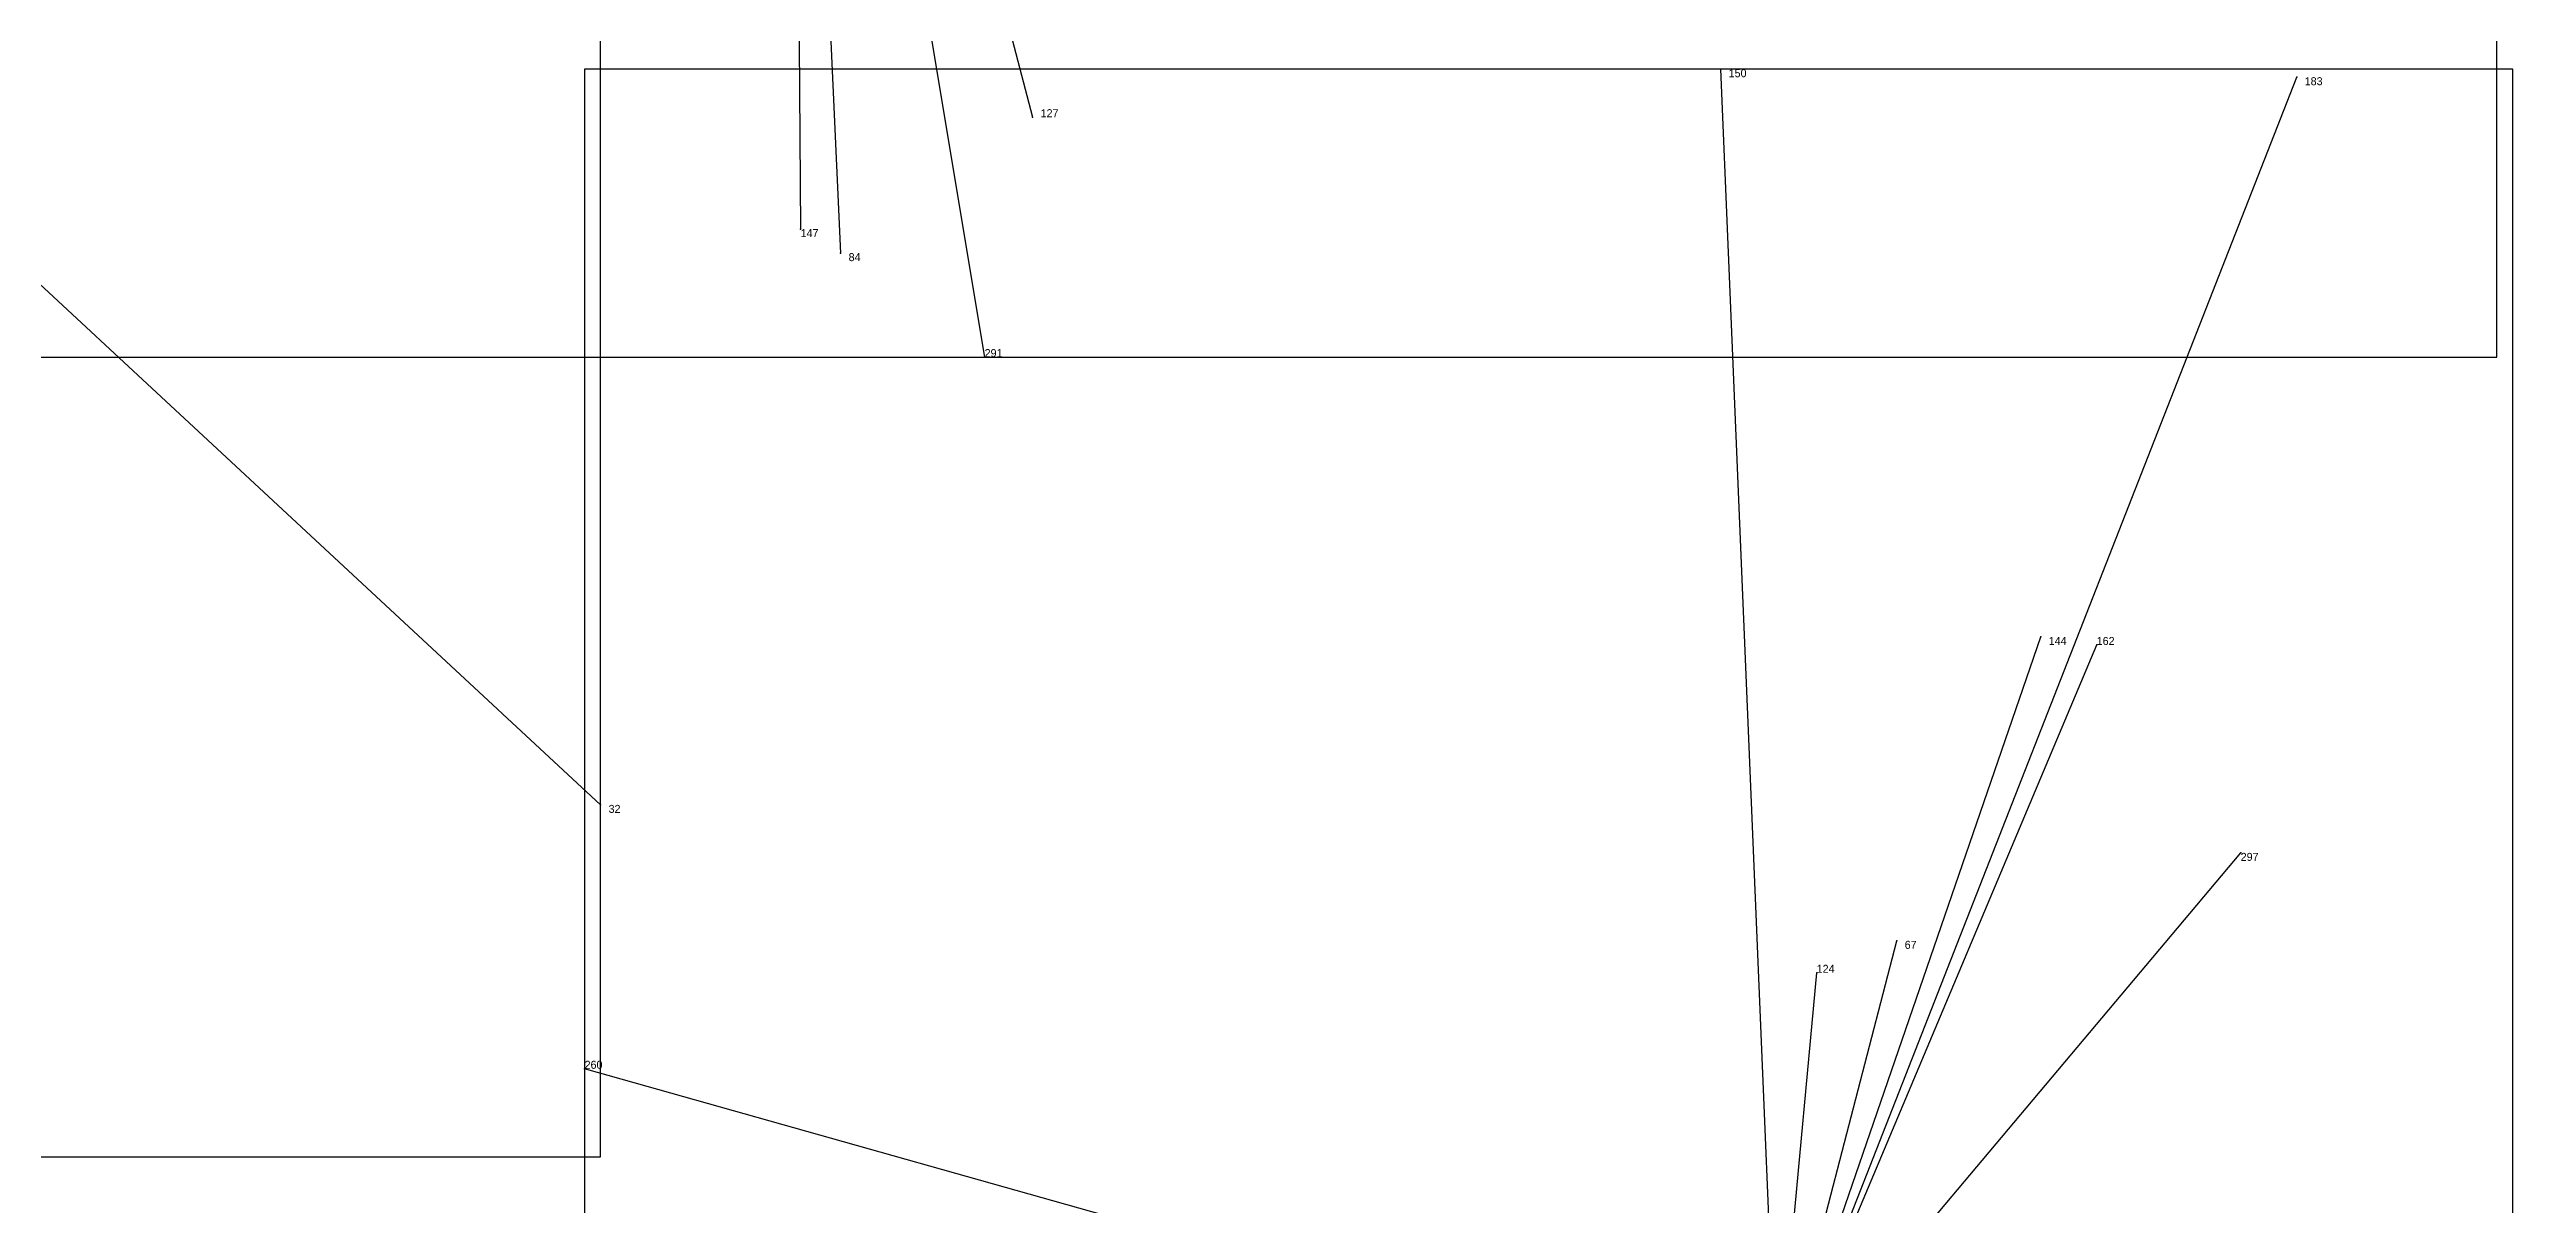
# Model space of a CAD drawing. Extents: x 0.01 to 1, y 0.004 to 0.997.
# Drawn here: x 0.6901 to 0.998, y 0.254 to 0.3985 of the extents above; entities that cross this region are included whole.
import ezdxf

# ---------------------------------------------------------------- set-up
doc = ezdxf.new("R2010")
doc.units = 0
for name, color, linetype in [('Clients', 3, 'CONTINUOUS'), ('Facilities_lines', 3, 'CONTINUOUS'), ('Min_max_boxes', 1, 'CONTINUOUS'), ('Normals', 1, 'CONTINUOUS'), ('Source_points', 5, 'CONTINUOUS'), ('Text', 3, 'CONTINUOUS')]:
    doc.layers.add(name, color=color, linetype=linetype)

msp = doc.modelspace()

# ---------------------------------------------------------------- linework, layer by layer
at = {"layer": 'Clients', "color": 5}
for p in [(0.899, 0.396), (0.971, 0.395), (0.813, 0.39), (0.784, 0.376), (0.789, 0.373), (0.807, 0.36), (0.939, 0.325), (0.946, 0.324), (0.759, 0.304), (0.964, 0.298), (0.921, 0.287), (0.911, 0.283), (0.757, 0.271)]:
    msp.add_point(p, dxfattribs=at)
at = {"layer": 'Facilities_lines', "color": 3}
for p, q in [((0.783, 0.504), (0.789, 0.373)), ((0.783, 0.504), (0.784, 0.376)), ((0.783, 0.504), (0.813, 0.39)), ((0.783, 0.504), (0.807, 0.36)), ((0.618, 0.435), (0.759, 0.304)), ((0.906, 0.229), (0.899, 0.396)), ((0.906, 0.229), (0.971, 0.395)), ((0.906, 0.229), (0.939, 0.325)), ((0.906, 0.229), (0.946, 0.324)), ((0.906, 0.229), (0.964, 0.298)), ((0.906, 0.229), (0.921, 0.287)), ((0.906, 0.229), (0.911, 0.283)), ((0.906, 0.229), (0.757, 0.271))]:
    msp.add_line(p, q, dxfattribs=at)
at = {"layer": 'Min_max_boxes', "color": 1}
for p, q in [((0.996, 0.36), (0.996, 0.673)), ((0.996, 0.36), (0.996, 0.673)), ((0.759, 0.26), (0.759, 0.554)), ((0.759, 0.26), (0.759, 0.554)), ((0.998, 0.396), (0.757, 0.396)), ((0.757, 0.396), (0.757, 0.012)), ((0.998, 0.396), (0.757, 0.396)), ((0.757, 0.396), (0.757, 0.012)), ((0.757, 0.396), (0.757, 0.396)), ((0.998, 0.012), (0.998, 0.396)), ((0.998, 0.012), (0.998, 0.396)), ((0.998, 0.396), (0.998, 0.396)), ((0.673, 0.36), (0.996, 0.36)), ((0.673, 0.36), (0.996, 0.36)), ((0.996, 0.36), (0.996, 0.36)), ((0.432, 0.26), (0.759, 0.26)), ((0.432, 0.26), (0.759, 0.26)), ((0.759, 0.26), (0.759, 0.26))]:
    msp.add_line(p, q, dxfattribs=at)
at = {"layer": 'Normals', "color": 1}
for p, q in [((0.899, 0.396), (0.899, 0.396, 0.1)), ((0.971, 0.395), (0.971, 0.395, 0.1)), ((0.813, 0.39), (0.813, 0.39, 0.1)), ((0.784, 0.376), (0.784, 0.376, 0.1)), ((0.789, 0.373), (0.789, 0.373, 0.1)), ((0.807, 0.36), (0.807, 0.36, 0.1)), ((0.939, 0.325), (0.939, 0.325, 0.1)), ((0.946, 0.324), (0.946, 0.324, 0.1)), ((0.759, 0.304), (0.759, 0.304, 0.1)), ((0.964, 0.298), (0.964, 0.298, 0.1)), ((0.921, 0.287), (0.921, 0.287, 0.1)), ((0.911, 0.283), (0.911, 0.283, 0.1)), ((0.757, 0.271), (0.757, 0.271, 0.1))]:
    msp.add_line(p, q, dxfattribs=at)
at = {"layer": 'Source_points', "color": 5}
for p in [(0.899, 0.396), (0.971, 0.395), (0.813, 0.39), (0.784, 0.376), (0.789, 0.373), (0.807, 0.36), (0.939, 0.325), (0.946, 0.324), (0.759, 0.304), (0.964, 0.298), (0.921, 0.287), (0.911, 0.283), (0.757, 0.271)]:
    msp.add_point(p, dxfattribs=at)

# ---------------------------------------------------------------- texts
at = {"layer": 'Text', "color": 3}
for s, p in [('150', (0.9, 0.395)), ('183', (0.972, 0.394)), ('127', (0.814, 0.39)), ('147', (0.784, 0.375)), ('84', (0.79, 0.372)), ('291', (0.807, 0.36)), ('144', (0.94, 0.324)), ('162', (0.946, 0.324)), ('32', (0.76, 0.303)), ('297', (0.964, 0.297)), ('67', (0.922, 0.286)), ('124', (0.911, 0.283)), ('260', (0.757, 0.271))]:
    msp.add_text(s, height=0.001, dxfattribs=at).set_placement(p)

doc.saveas('drawing.dxf')
